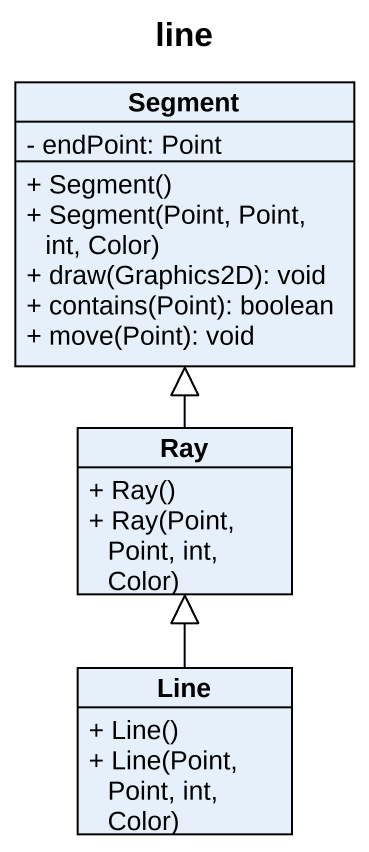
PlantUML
@startuml
title line
hide circle
hide empty members
skinparam classAttributeIconSize 0
class Segment {
  - endPoint: Point
  + Segment()
  + Segment(Point, Point, int, Color)
  + draw(Graphics2D): void
  + contains(Point): boolean
  + move(Point): void
}
class Ray {
  + Ray()
  + Ray(Point, Point, int, Color)
}
class Line {
  + Line()
  + Line(Point, Point, int, Color)
}
Ray -up-|> Segment
Line -up-|> Ray
@enduml
